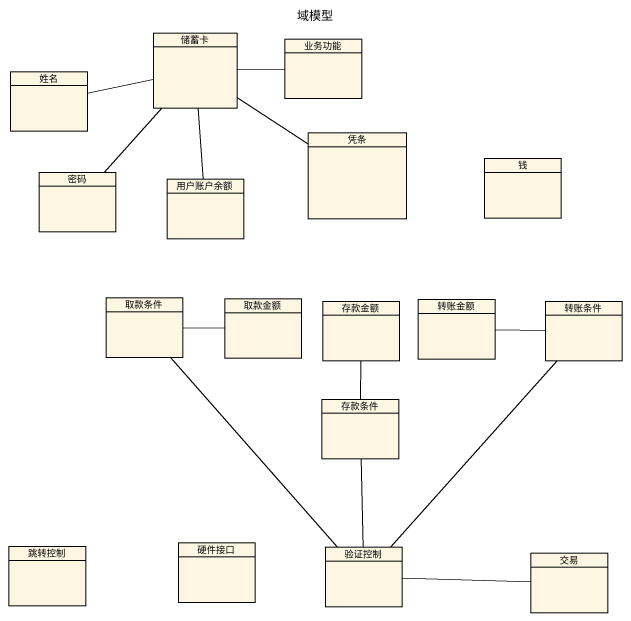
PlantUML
@startuml
title 域模型
hide circle
hide empty members
class 储蓄卡
class 业务功能
class 姓名
class 凭条
class 密码
class 用户账户余额
class 钱
class 取款条件
class 取款金额
class 存款金额
class 转账金额
class 转账条件
class 存款条件
class 跳转控制
class 硬件接口
class 验证控制
class 交易
业务功能 -left- 储蓄卡
姓名 -right- 储蓄卡
凭条 -up- 储蓄卡
密码 -up- 储蓄卡
用户账户余额 -up- 储蓄卡
取款条件 -right- 取款金额
取款条件 -- 验证控制
转账条件 -left- 转账金额
转账条件 -- 验证控制
存款条件 -up- 存款金额
存款条件 -- 验证控制
验证控制 -right- 交易
@enduml
